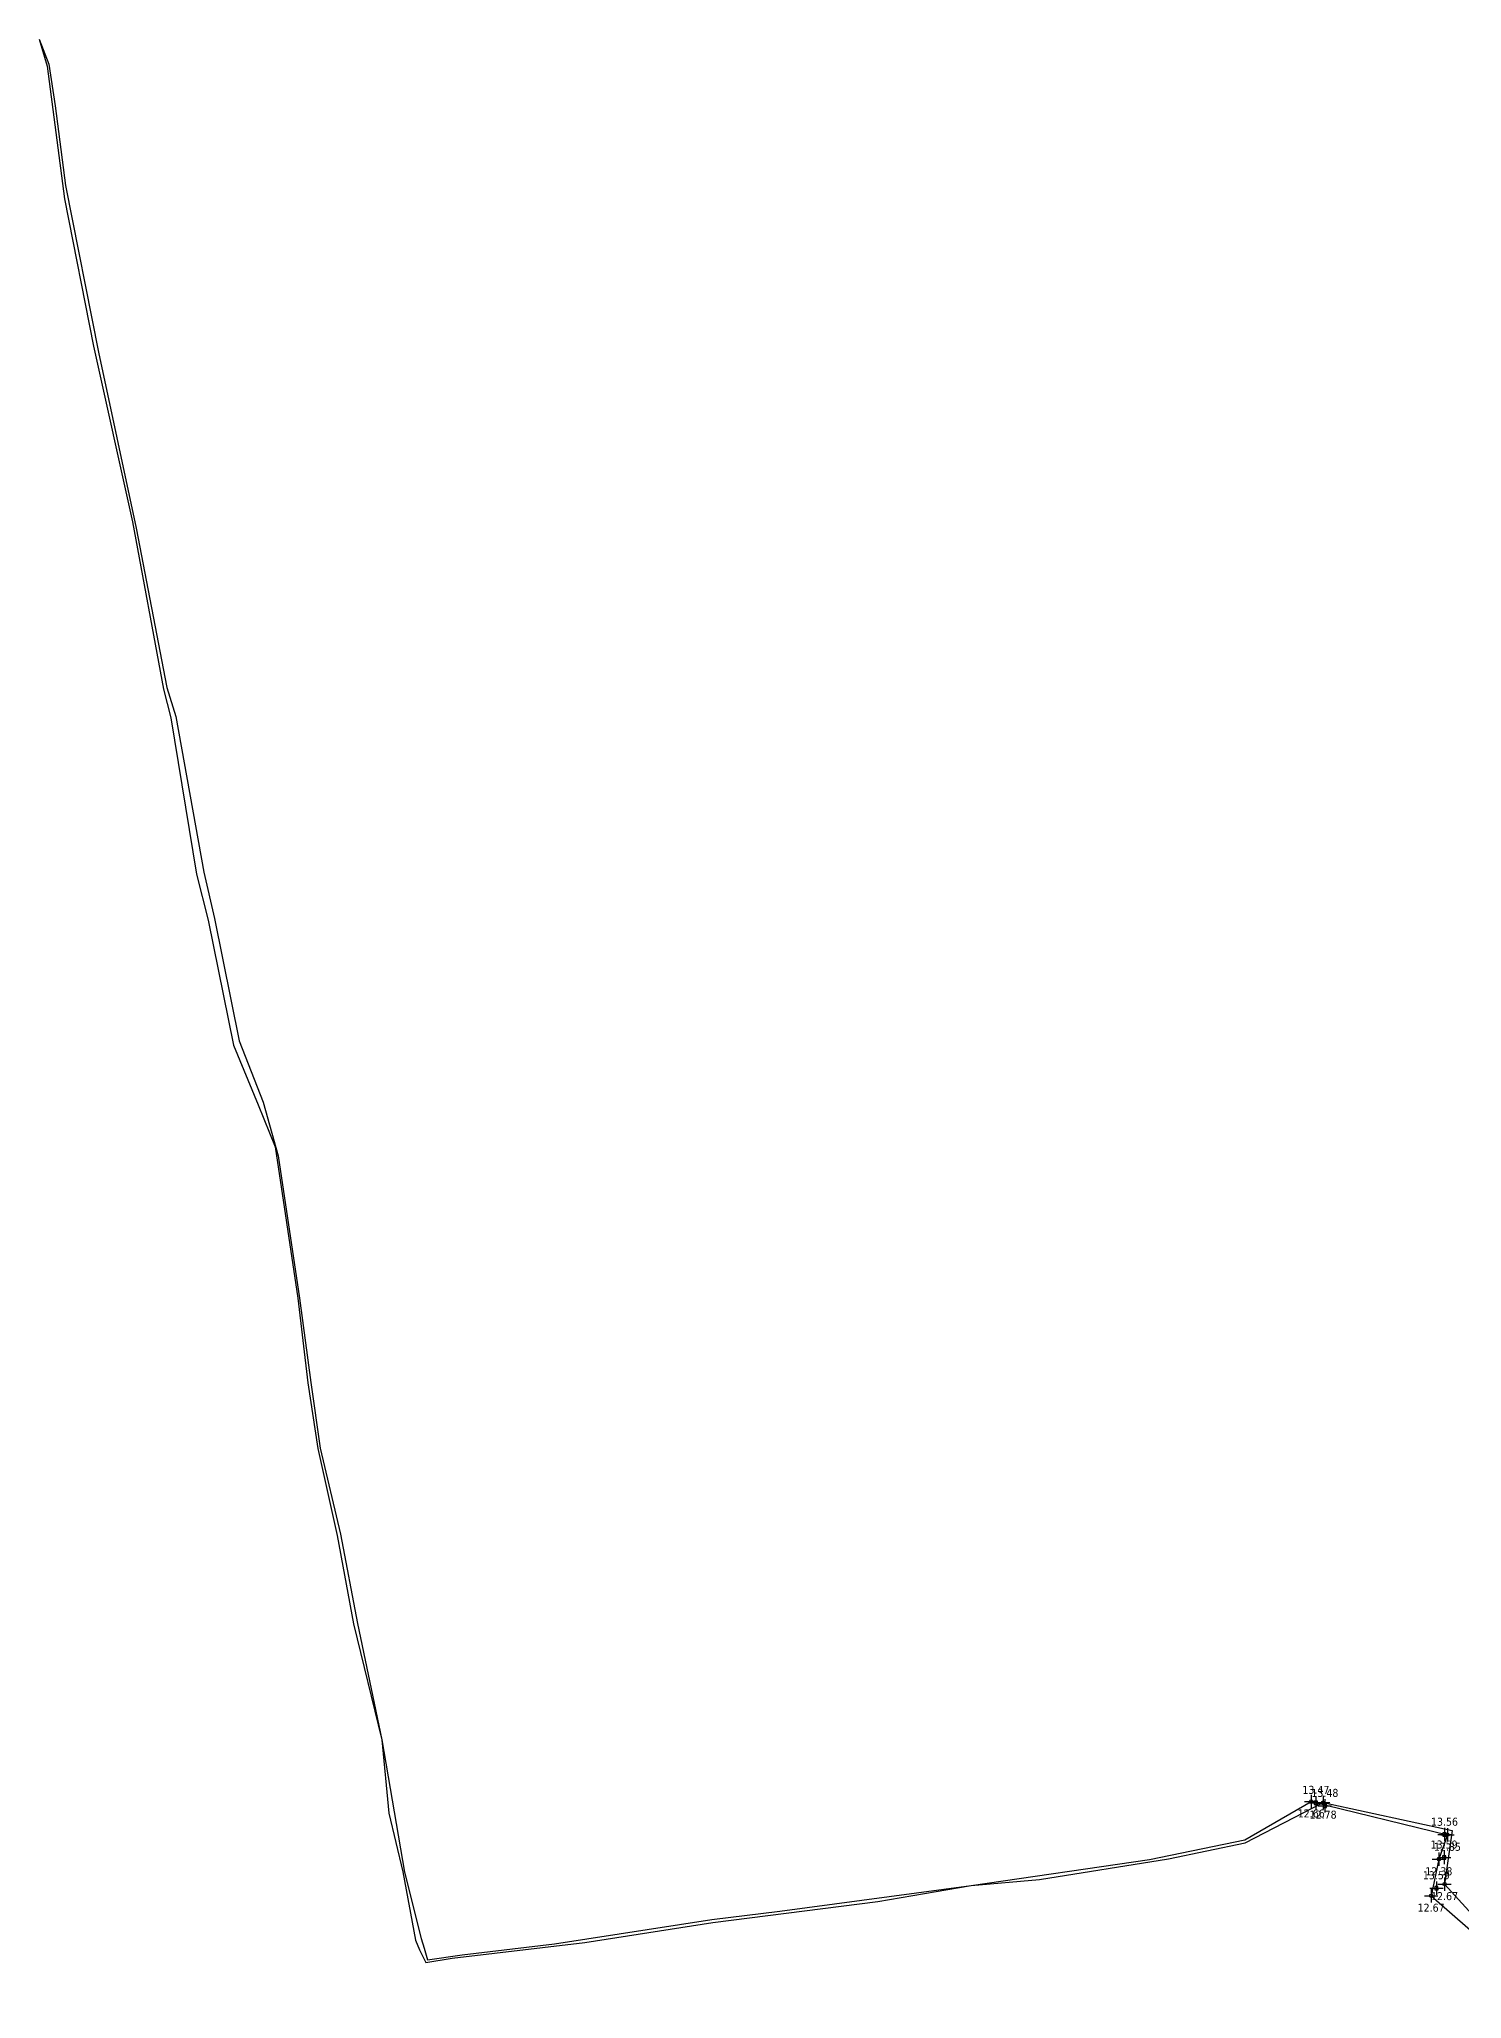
# Model space of a CAD drawing. Header units: metres. Extents: x 768975 to 769085, y 6270527 to 6270638.
# Drawn here: x 768974.7 to 769028.1, y 6270564.3 to 6270637.8 of the extents above; entities that cross this region are included whole.
import ezdxf
from ezdxf.enums import TextEntityAlignment as Align

# ---------------------------------------------------------------- set-up
doc = ezdxf.new("R2010")
doc.units = ezdxf.units.M
for name, color, linetype in [('ECL réseaux Souterrain Puissance', 1, 'ECL_TRI_SOUT'), ('Topo Réseaux', 7, 'Continuous'), ('Topo TN', 4, 'Continuous')]:
    doc.layers.add(name, color=color, linetype=linetype)
doc.styles.get("Standard").update_dxf_attribs({"font": 'tahoma.ttf'})
doc.linetypes.add('ECL_TRI_SOUT', pattern='A,24,-3,["*",Standard,S=1,R=0,X=0,Y=-0.5],-3,["*",Standard,S=1,R=0,X=0,Y=-0.5],-3,["*",Standard,S=1,R=0,X=0,Y=-0.5],-3', length=36)

# ---------------------------------------------------------------- blocks, each defined once
blk = doc.blocks.new('TOPO_PT_TN')
h = blk.add_hatch(color=4)
edge = h.paths.add_edge_path()
edge.add_arc((0, 0), 0.01, 0, 360)
for p, q in [((-0.25, 0), (0.25, 0)), ((0, 0.25), (0, -0.25))]:
    blk.add_line(p, q)
blk.add_lwpolyline([(-0.062, -0.062), (0.062, -0.062), (0.062, 0.062), (-0.062, 0.062)], close=True)
at = {"color": 4}
blk.add_circle((0, 0), 0.01, dxfattribs=at)
at = {"flags": 1}
blk.add_attdef('NUMERO_ARMOIRE', text='', height=0.4, dxfattribs=at).set_placement((0.01, 0), align=Align.CENTER)
blk.add_attdef('COORDONNEES_Z', text='', height=0.3).set_placement((0, 0.331), align=Align.CENTER)
blk = doc.blocks.new('TOPO_PT_RESEAU')
h = blk.add_hatch(color=4)
edge = h.paths.add_edge_path()
edge.add_arc((0, 0), 0.01, 0, 360)
for p, q in [((-0.25, 0), (0.25, 0)), ((0, 0.25), (0, -0.25))]:
    blk.add_line(p, q)
blk.add_circle((0, 0), 0.0625)
at = {"color": 4}
blk.add_circle((0, 0), 0.01, dxfattribs=at)
at = {"flags": 1}
blk.add_attdef('NUMERO_ARMOIRE', text='', height=0.4, dxfattribs=at).set_placement((0, -0.01), align=Align.CENTER)
blk.add_attdef('COORDONNEES_Z', text='', height=0.3).set_placement((0, -0.6), align=Align.CENTER)

msp = doc.modelspace()

# ---------------------------------------------------------------- linework, layer by layer
at = {"layer": 'ECL réseaux Souterrain Puissance', "flags": 128}
for points in [[(768974.728, 6270637.836), (768975.096, 6270636.897), (768975.33, 6270635.339), (768975.71, 6270632.353), (768976.951, 6270626.091), (768978.372, 6270619.491), (768979.521, 6270613.521), (768979.862, 6270612.426), (768980.906, 6270606.588), (768981.309, 6270604.861), (768982.238, 6270600.268), (768983.132, 6270597.97), (768983.702, 6270595.959), (768984.494, 6270590.61), (768984.921, 6270587.458), (768985.276, 6270584.986), (768986.038, 6270581.761), (768986.668, 6270578.409), (768987.591, 6270574.051), (768987.591, 6270574.051), (768988.43, 6270569.081), (768989.059, 6270566.593), (768989.176, 6270566.239), (768989.303, 6270565.801), (768990.597, 6270565.98), (768994.067, 6270566.399), (768999.968, 6270567.312), (769002.52, 6270567.627), (769009.701, 6270568.584), (769016.396, 6270569.556), (769019.971, 6270570.294), (769022.46, 6270571.74), (769027.57, 6270570.488), (769027.248, 6270569.57), (769026.957, 6270568.203), (769031.391, 6270564.336)], [(768974.728, 6270637.836), (768975.023, 6270636.818), (768975.678, 6270631.848), (768976.766, 6270626.326), (768978.236, 6270619.728), (768979.399, 6270613.459), (768979.664, 6270612.381), (768980.63, 6270606.518), (768981.071, 6270604.794), (768982.024, 6270600.11), (768982.949, 6270597.864), (768983.58, 6270596.291), (768984.429, 6270590.61), (768984.804, 6270587.435), (768985.189, 6270584.979), (768985.914, 6270581.713), (768986.522, 6270578.395), (768987.591, 6270574.051), (768987.85, 6270571.304), (768988.377, 6270569.096), (768988.849, 6270566.537), (768988.998, 6270566.175), (768989.242, 6270565.703), (768990.224, 6270565.858), (768995.207, 6270566.443), (769000.01, 6270567.199), (769006.193, 6270567.98), (769009.701, 6270568.584), (769012.257, 6270568.812), (769017.105, 6270569.582), (769019.979, 6270570.186), (769022.905, 6270571.694), (769027.751, 6270570.645), (769027.462, 6270568.637), (769031.391, 6270564.336)]]:
    msp.add_lwpolyline(points, dxfattribs=at)

# ---------------------------------------------------------------- block references
at = {"layer": 'Topo Réseaux'}
for p, xscale, yscale, rotation, values in [((769022.46, 6270571.74), 1.000425807539409, 1.000425807539409, 0.03720650298815684, {'COORDONNEES_Z': '12.66'}), ((769022.905, 6270571.694), 1.000425808005675, 1.000425808005675, 0.03720655630896843, {'COORDONNEES_Z': '12.78'}), ((769027.57, 6270570.488), 1.000425819907856, 1.000425819907856, 0.03720900942129568, {'COORDONNEES_Z': '12.85'}), ((769027.248, 6270569.57), 1.000425828404359, 1.000425828404359, 0.03720884909083001, {'COORDONNEES_Z': '12.38'}), ((769026.957, 6270568.203), 1.00042584132585, 1.00042584132585, 0.03720879527209019, {'COORDONNEES_Z': '12.67'}), ((769027.462, 6270568.637), 1.00042583725313, 1.00042583725313, 0.03720895543801905, {'COORDONNEES_Z': '12.67'})]:
    msp.add_blockref('TOPO_PT_RESEAU', p, dxfattribs=dict(at, xscale=xscale, yscale=yscale, rotation=rotation)).add_auto_attribs(values)
at = {"layer": 'Topo TN'}
for p, xscale, yscale, rotation, values in [((769022.635, 6270571.692), 1.000425808120276, 1.000425808120276, 0.03720639629024936, {'COORDONNEES_Z': '13.47'}), ((769022.972, 6270571.578), 1.000425809170432, 1.000425809170432, 0.03720660960380248, {'COORDONNEES_Z': '13.48'}), ((769027.46, 6270570.497), 1.000425819794465, 1.000425819794465, 0.03720927611627156, {'COORDONNEES_Z': '13.56'}), ((769027.445, 6270569.641), 1.000425827822886, 1.000425827822886, 0.03720890245060799, {'COORDONNEES_Z': '13.59'}), ((769027.154, 6270568.489), 1.000425838648904, 1.000425838648904, 0.03720884870980446, {'COORDONNEES_Z': '13.59'})]:
    msp.add_blockref('TOPO_PT_TN', p, dxfattribs=dict(at, xscale=xscale, yscale=yscale, rotation=rotation)).add_auto_attribs(values)

doc.saveas('drawing.dxf')
